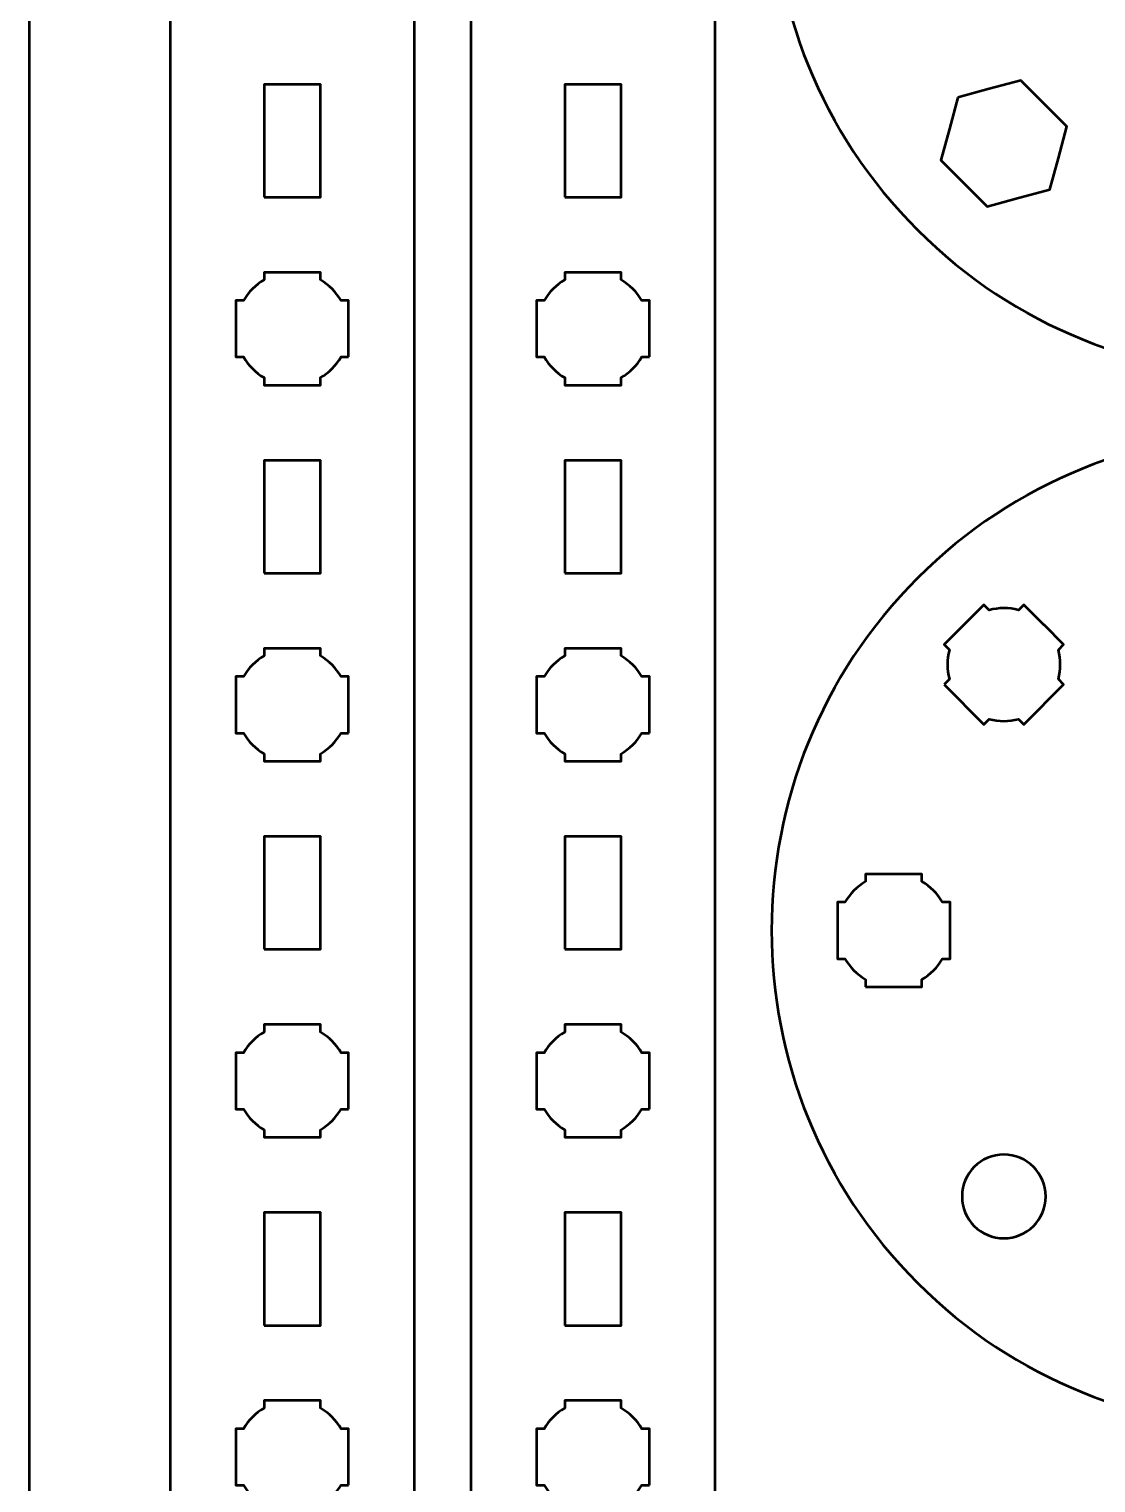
# Model space of a CAD drawing. Header units: centimetres. Extents: x -21 to 0, y -29.7 to 0.
# Drawn here: x -21 to -15.32, y -17.39 to -9.66 of the extents above; entities that cross this region are included whole.
import ezdxf

# ---------------------------------------------------------------- set-up
doc = ezdxf.new("R2010")
doc.units = ezdxf.units.CM
doc.header["$MEASUREMENT"] = 0
doc.layers.add('Layer 1', color=7, linetype='Continuous')

msp = doc.modelspace()

# ---------------------------------------------------------------- linework, layer by layer
at = {"layer": 'Layer 1', "color": 1, "lineweight": 53}
msp.add_open_spline([(-21.00003, -29.19995), (-21.00003, -29.19995), (-21.00003, -2.29992), (-21.00003, -2.29992), (-21.00003, -2.29992), (-21.00003, -2.21709), (-20.93286, -2.14992), (-20.85003, -2.14992), (-20.85003, -2.14992), (-20.7672, -2.14992), (-20.70003, -2.08275), (-20.70003, -1.99992), (-20.70003, -1.99992), (-20.70003, -1.91709), (-20.7672, -1.84992), (-20.85003, -1.84992), (-20.85003, -1.84992), (-20.93286, -1.84992), (-21.00003, -1.78275), (-21.00003, -1.69992), (-21.00003, -1.69992), (-21.00003, -1.61709), (-20.93286, -1.54992), (-20.85003, -1.54992), (-20.85003, -1.54992), (-20.7672, -1.54992), (-20.70003, -1.48275), (-20.70003, -1.39992), (-20.70003, -1.39992), (-20.70003, -1.31709), (-20.7672, -1.24992), (-20.85003, -1.24992), (-20.85003, -1.24992), (-20.93286, -1.24992), (-21.00003, -1.18275), (-21.00003, -1.09992), (-21.00003, -1.09992), (-21.00003, -1.09992), (-21.00003, -0.49992), (-21.00003, -0.49992), (-21.00003, -0.49992), (-21.00003, -0.22295), (-20.77694, 0.00004), (-20.49994, 0.00004), (-20.49994, 0.00004), (-20.49994, 0.00004), (-0.50008, 0.00004), (-0.50008, 0.00004), (-0.50008, 0.00004), (-0.22294, 0.00004), (0.00002, -0.22295), (0.00002, -0.49992), (0.00002, -0.49992), (0.00002, -0.49992), (0.00002, -29.19995), (0.00002, -29.19995), (0.00002, -29.19995), (0.00002, -29.47695), (-0.22294, -29.70004), (-0.50008, -29.70004), (-0.50008, -29.70004), (-0.50008, -29.70004), (-20.49994, -29.70004), (-20.49994, -29.70004), (-20.49994, -29.70004), (-20.77694, -29.70004), (-21.00003, -29.47695), (-21.00003, -29.19995)], degree=3, knots=[0, 0, 0, 0, 0.0588235, 0.0588235, 0.0588235, 0.0588235, 0.1176471, 0.1176471, 0.1176471, 0.1176471, 0.1764706, 0.1764706, 0.1764706, 0.1764706, 0.2352941, 0.2352941, 0.2352941, 0.2352941, 0.2941176, 0.2941176, 0.2941176, 0.2941176, 0.3529412, 0.3529412, 0.3529412, 0.3529412, 0.4117647, 0.4117647, 0.4117647, 0.4117647, 0.4705882, 0.4705882, 0.4705882, 0.4705882, 0.5294118, 0.5294118, 0.5294118, 0.5294118, 0.5882353, 0.5882353, 0.5882353, 0.5882353, 0.6470588, 0.6470588, 0.6470588, 0.6470588, 0.7058824, 0.7058824, 0.7058824, 0.7058824, 0.7647059, 0.7647059, 0.7647059, 0.7647059, 0.8235294, 0.8235294, 0.8235294, 0.8235294, 0.8823529, 0.8823529, 0.8823529, 0.8823529, 0.9411765, 0.9411765, 0.9411765, 0.9411765, 1, 1, 1, 1], dxfattribs=at)
at = {"layer": 'Layer 1', "color": 3, "lineweight": 53}
for points, knots in [([(-20.25007, -19.39972), (-20.25007, -19.39972), (-20.25007, -1.09979), (-20.25007, -1.09979), (-20.25007, -1.09979), (-20.25007, -0.82279), (-20.02698, -0.59969), (-19.74998, -0.59969), (-19.74998, -0.59969), (-19.74998, -0.59969), (-19.44997, -0.59969), (-19.44997, -0.59969), (-19.44997, -0.59969), (-19.17301, -0.59969), (-18.95005, -0.82279), (-18.95005, -1.09979), (-18.95005, -1.09979), (-18.95005, -1.09979), (-18.95005, -19.39972), (-18.95005, -19.39972), (-18.95005, -19.39972), (-18.95005, -19.67672), (-19.17301, -19.89981), (-19.44997, -19.89981), (-19.44997, -19.89981), (-19.44997, -19.89981), (-19.74998, -19.89981), (-19.74998, -19.89981), (-19.74998, -19.89981), (-20.02698, -19.89981), (-20.25007, -19.67672), (-20.25007, -19.39972)], [0, 0, 0, 0, 0.125, 0.125, 0.125, 0.125, 0.25, 0.25, 0.25, 0.25, 0.375, 0.375, 0.375, 0.375, 0.5, 0.5, 0.5, 0.5, 0.625, 0.625, 0.625, 0.625, 0.75, 0.75, 0.75, 0.75, 0.875, 0.875, 0.875, 0.875, 1, 1, 1, 1]), ([(-18.65007, -19.39972), (-18.65007, -19.39972), (-18.65007, -1.09979), (-18.65007, -1.09979), (-18.65007, -1.09979), (-18.65007, -0.82279), (-18.42698, -0.59969), (-18.14998, -0.59969), (-18.14998, -0.59969), (-18.14998, -0.59969), (-17.84997, -0.59969), (-17.84997, -0.59969), (-17.84997, -0.59969), (-17.57301, -0.59969), (-17.35005, -0.82279), (-17.35005, -1.09979), (-17.35005, -1.09979), (-17.35005, -1.09979), (-17.35005, -19.39972), (-17.35005, -19.39972), (-17.35005, -19.39972), (-17.35005, -19.67672), (-17.57301, -19.89981), (-17.84997, -19.89981), (-17.84997, -19.89981), (-17.84997, -19.89981), (-18.14998, -19.89981), (-18.14998, -19.89981), (-18.14998, -19.89981), (-18.42698, -19.89981), (-18.65007, -19.67672), (-18.65007, -19.39972)], [0, 0, 0, 0, 0.125, 0.125, 0.125, 0.125, 0.25, 0.25, 0.25, 0.25, 0.375, 0.375, 0.375, 0.375, 0.5, 0.5, 0.5, 0.5, 0.625, 0.625, 0.625, 0.625, 0.75, 0.75, 0.75, 0.75, 0.875, 0.875, 0.875, 0.875, 1, 1, 1, 1]), ([(-16.27379, -6.97608), (-15.83286, -6.53515), (-15.27506, -6.28229), (-14.69999, -6.21718), (-14.69999, -6.21718), (-14.69999, -6.21718), (-14.69999, -7.39992), (-14.69999, -7.39992), (-14.69999, -7.39992), (-14.69999, -7.39992), (-14.54998, -7.39992), (-14.54998, -7.39992), (-14.54998, -7.39992), (-14.54998, -7.39992), (-14.54998, -7.99986), (-14.54998, -7.99986), (-14.54998, -7.99986), (-14.54998, -7.99986), (-14.66999, -7.99986), (-14.66999, -7.99986), (-14.66999, -7.99986), (-14.66999, -7.99986), (-14.66999, -8.29986), (-14.66999, -8.29986), (-14.66999, -8.29986), (-14.66999, -8.29986), (-14.54998, -8.29986), (-14.54998, -8.29986), (-14.54998, -8.29986), (-14.54998, -8.29986), (-14.54998, -8.66485), (-14.54998, -8.66485), (-14.54998, -8.66485), (-14.54998, -8.66485), (-14.59658, -8.66485), (-14.59658, -8.66485), (-14.59658, -8.66485), (-14.64208, -8.71318), (-14.66998, -8.77826), (-14.66998, -8.84986), (-14.66998, -8.84986), (-14.66998, -8.92145), (-14.64208, -8.98653), (-14.5966, -9.03485), (-14.5966, -9.03485), (-14.5966, -9.03485), (-14.20336, -9.03485), (-14.20336, -9.03485), (-14.20336, -9.03485), (-14.15788, -8.98653), (-14.12998, -8.92145), (-14.12998, -8.84986), (-14.12998, -8.84986), (-14.12998, -8.77826), (-14.15788, -8.71318), (-14.20338, -8.66485), (-14.20338, -8.66485), (-14.20338, -8.66485), (-14.24998, -8.66485), (-14.24998, -8.66485), (-14.24998, -8.66485), (-14.24998, -8.66485), (-14.24998, -8.29986), (-14.24998, -8.29986), (-14.24998, -8.29986), (-14.24998, -8.29986), (-14.12999, -8.29986), (-14.12999, -8.29986), (-14.12999, -8.29986), (-14.12999, -8.29986), (-14.12999, -7.99986), (-14.12999, -7.99986), (-14.12999, -7.99986), (-14.12999, -7.99986), (-14.24998, -7.99986), (-14.24998, -7.99986), (-14.24998, -7.99986), (-14.24998, -7.99986), (-14.24998, -7.39992), (-14.24998, -7.39992), (-14.24998, -7.39992), (-14.24998, -7.39992), (-14.09999, -7.39992), (-14.09999, -7.39992), (-14.09999, -7.39992), (-14.09999, -7.39992), (-14.09999, -6.21716), (-14.09999, -6.21716), (-14.09999, -6.21716), (-13.52491, -6.28224), (-12.96709, -6.53515), (-12.52613, -6.97611), (-12.52613, -6.97611), (-11.49143, -8.01081), (-11.49143, -9.68905), (-12.52613, -10.72375), (-12.52613, -10.72375), (-13.56086, -11.75848), (-15.23909, -11.75848), (-16.27379, -10.72378), (-16.27379, -10.72378), (-17.30852, -9.68905), (-17.30852, -8.01081), (-16.27379, -6.97608)], [0, 0, 0, 0, 0.0384615, 0.0384615, 0.0384615, 0.0384615, 0.0769231, 0.0769231, 0.0769231, 0.0769231, 0.1153846, 0.1153846, 0.1153846, 0.1153846, 0.1538462, 0.1538462, 0.1538462, 0.1538462, 0.1923077, 0.1923077, 0.1923077, 0.1923077, 0.2307692, 0.2307692, 0.2307692, 0.2307692, 0.2692308, 0.2692308, 0.2692308, 0.2692308, 0.3076923, 0.3076923, 0.3076923, 0.3076923, 0.3461538, 0.3461538, 0.3461538, 0.3461538, 0.3846154, 0.3846154, 0.3846154, 0.3846154, 0.4230769, 0.4230769, 0.4230769, 0.4230769, 0.4615385, 0.4615385, 0.4615385, 0.4615385, 0.5, 0.5, 0.5, 0.5, 0.5384615, 0.5384615, 0.5384615, 0.5384615, 0.5769231, 0.5769231, 0.5769231, 0.5769231, 0.6153846, 0.6153846, 0.6153846, 0.6153846, 0.6538462, 0.6538462, 0.6538462, 0.6538462, 0.6923077, 0.6923077, 0.6923077, 0.6923077, 0.7307692, 0.7307692, 0.7307692, 0.7307692, 0.7692308, 0.7692308, 0.7692308, 0.7692308, 0.8076923, 0.8076923, 0.8076923, 0.8076923, 0.8461538, 0.8461538, 0.8461538, 0.8461538, 0.8846154, 0.8846154, 0.8846154, 0.8846154, 0.9230769, 0.9230769, 0.9230769, 0.9230769, 0.9615385, 0.9615385, 0.9615385, 0.9615385, 1, 1, 1, 1]), ([(-16.27383, -12.57613), (-15.23913, -11.54143), (-13.5609, -11.54143), (-12.52617, -12.57616), (-12.52617, -12.57616), (-11.49147, -13.61086), (-11.49147, -15.2891), (-12.52617, -16.3238), (-12.52617, -16.3238), (-13.5609, -17.35853), (-15.23913, -17.35853), (-16.27383, -16.32383), (-16.27383, -16.32383), (-17.30856, -15.2891), (-17.30856, -13.61086), (-16.27383, -12.57613)], [0, 0, 0, 0, 0.25, 0.25, 0.25, 0.25, 0.5, 0.5, 0.5, 0.5, 0.75, 0.75, 0.75, 0.75, 1, 1, 1, 1])]:
    msp.add_open_spline(points, degree=3, knots=knots, dxfattribs=at)
at = {"layer": 'Layer 1', "lineweight": 53}
for points, knots in [([(-19.74998, -10.54983), (-19.74998, -10.54983), (-19.74998, -9.94982), (-19.74998, -9.94982), (-19.74998, -9.94982), (-19.74998, -9.94982), (-19.44997, -9.94982), (-19.44997, -9.94982), (-19.44997, -9.94982), (-19.44997, -9.94982), (-19.44997, -10.54983), (-19.44997, -10.54983), (-19.44997, -10.54983), (-19.44997, -10.54983), (-19.74998, -10.54983), (-19.74998, -10.54983)], [0, 0, 0, 0, 0.25, 0.25, 0.25, 0.25, 0.5, 0.5, 0.5, 0.5, 0.75, 0.75, 0.75, 0.75, 1, 1, 1, 1]), ([(-18.14998, -10.54983), (-18.14998, -10.54983), (-18.14998, -9.94982), (-18.14998, -9.94982), (-18.14998, -9.94982), (-18.14998, -9.94982), (-17.84997, -9.94982), (-17.84997, -9.94982), (-17.84997, -9.94982), (-17.84997, -9.94982), (-17.84997, -10.54983), (-17.84997, -10.54983), (-17.84997, -10.54983), (-17.84997, -10.54983), (-18.14998, -10.54983), (-18.14998, -10.54983)], [0, 0, 0, 0, 0.25, 0.25, 0.25, 0.25, 0.5, 0.5, 0.5, 0.5, 0.75, 0.75, 0.75, 0.75, 1, 1, 1, 1]), ([(-16.05914, -10.01918), (-16.05914, -10.01918), (-15.89184, -9.97435), (-15.89184, -9.97435), (-15.89184, -9.97435), (-15.89184, -9.97435), (-15.72454, -9.92952), (-15.72454, -9.92952), (-15.72454, -9.92952), (-15.72454, -9.92952), (-15.60206, -10.05199), (-15.60206, -10.05199), (-15.60206, -10.05199), (-15.60206, -10.05199), (-15.47959, -10.17447), (-15.47959, -10.17447), (-15.47959, -10.17447), (-15.47959, -10.17447), (-15.52442, -10.34177), (-15.52442, -10.34177), (-15.52442, -10.34177), (-15.52442, -10.34177), (-15.56925, -10.50907), (-15.56925, -10.50907), (-15.56925, -10.50907), (-15.56925, -10.50907), (-15.73655, -10.5539), (-15.73655, -10.5539), (-15.73655, -10.5539), (-15.73655, -10.5539), (-15.90385, -10.59873), (-15.90385, -10.59873), (-15.90385, -10.59873), (-15.90385, -10.59873), (-16.02633, -10.47626), (-16.02633, -10.47626), (-16.02633, -10.47626), (-16.02633, -10.47626), (-16.1488, -10.35378), (-16.1488, -10.35378), (-16.1488, -10.35378), (-16.1488, -10.35378), (-16.10397, -10.18648), (-16.10397, -10.18648), (-16.10397, -10.18648), (-16.10397, -10.18648), (-16.05914, -10.01918), (-16.05914, -10.01918)], [0, 0, 0, 0, 0.0833333, 0.0833333, 0.0833333, 0.0833333, 0.1666667, 0.1666667, 0.1666667, 0.1666667, 0.25, 0.25, 0.25, 0.25, 0.3333333, 0.3333333, 0.3333333, 0.3333333, 0.4166667, 0.4166667, 0.4166667, 0.4166667, 0.5, 0.5, 0.5, 0.5, 0.5833333, 0.5833333, 0.5833333, 0.5833333, 0.6666667, 0.6666667, 0.6666667, 0.6666667, 0.75, 0.75, 0.75, 0.75, 0.8333333, 0.8333333, 0.8333333, 0.8333333, 0.9166667, 0.9166667, 0.9166667, 0.9166667, 1, 1, 1, 1]), ([(-19.30004, -11.39981), (-19.30004, -11.39981), (-19.34015, -11.39981), (-19.34015, -11.39981), (-19.34015, -11.39981), (-19.36647, -11.44528), (-19.4045, -11.48331), (-19.44997, -11.50963), (-19.44997, -11.50963), (-19.44997, -11.50963), (-19.44997, -11.54974), (-19.44997, -11.54974), (-19.44997, -11.54974), (-19.44997, -11.54974), (-19.60005, -11.54974), (-19.60005, -11.54974), (-19.60005, -11.54974), (-19.60005, -11.54974), (-19.74998, -11.54974), (-19.74998, -11.54974), (-19.74998, -11.54974), (-19.74998, -11.54974), (-19.74998, -11.50963), (-19.74998, -11.50963), (-19.74998, -11.50963), (-19.79559, -11.48331), (-19.83351, -11.44528), (-19.85983, -11.39981), (-19.85983, -11.39981), (-19.85983, -11.39981), (-19.90005, -11.39981), (-19.90005, -11.39981), (-19.90005, -11.39981), (-19.90005, -11.39981), (-19.90005, -11.24974), (-19.90005, -11.24974), (-19.90005, -11.24974), (-19.90005, -11.24974), (-19.90005, -11.09981), (-19.90005, -11.09981), (-19.90005, -11.09981), (-19.90005, -11.09981), (-19.85983, -11.09981), (-19.85983, -11.09981), (-19.85983, -11.09981), (-19.83351, -11.05419), (-19.79559, -11.0163), (-19.74998, -10.98999), (-19.74998, -10.98999), (-19.74998, -10.98999), (-19.74998, -10.94974), (-19.74998, -10.94974), (-19.74998, -10.94974), (-19.74998, -10.94974), (-19.60005, -10.94974), (-19.60005, -10.94974), (-19.60005, -10.94974), (-19.60005, -10.94974), (-19.44997, -10.94974), (-19.44997, -10.94974), (-19.44997, -10.94974), (-19.44997, -10.94974), (-19.44997, -10.98999), (-19.44997, -10.98999), (-19.44997, -10.98999), (-19.4045, -11.0163), (-19.36647, -11.05419), (-19.34015, -11.09981), (-19.34015, -11.09981), (-19.34015, -11.09981), (-19.30004, -11.09981), (-19.30004, -11.09981), (-19.30004, -11.09981), (-19.30004, -11.09981), (-19.30004, -11.24974), (-19.30004, -11.24974), (-19.30004, -11.24974), (-19.30004, -11.24974), (-19.30004, -11.39981), (-19.30004, -11.39981)], [0, 0, 0, 0, 0.05, 0.05, 0.05, 0.05, 0.1, 0.1, 0.1, 0.1, 0.15, 0.15, 0.15, 0.15, 0.2, 0.2, 0.2, 0.2, 0.25, 0.25, 0.25, 0.25, 0.3, 0.3, 0.3, 0.3, 0.35, 0.35, 0.35, 0.35, 0.4, 0.4, 0.4, 0.4, 0.45, 0.45, 0.45, 0.45, 0.5, 0.5, 0.5, 0.5, 0.55, 0.55, 0.55, 0.55, 0.6, 0.6, 0.6, 0.6, 0.65, 0.65, 0.65, 0.65, 0.7, 0.7, 0.7, 0.7, 0.75, 0.75, 0.75, 0.75, 0.8, 0.8, 0.8, 0.8, 0.85, 0.85, 0.85, 0.85, 0.9, 0.9, 0.9, 0.9, 0.95, 0.95, 0.95, 0.95, 1, 1, 1, 1]), ([(-17.70004, -11.39981), (-17.70004, -11.39981), (-17.74015, -11.39981), (-17.74015, -11.39981), (-17.74015, -11.39981), (-17.76647, -11.44528), (-17.8045, -11.48331), (-17.84997, -11.50963), (-17.84997, -11.50963), (-17.84997, -11.50963), (-17.84997, -11.54974), (-17.84997, -11.54974), (-17.84997, -11.54974), (-17.84997, -11.54974), (-18.00005, -11.54974), (-18.00005, -11.54974), (-18.00005, -11.54974), (-18.00005, -11.54974), (-18.14998, -11.54974), (-18.14998, -11.54974), (-18.14998, -11.54974), (-18.14998, -11.54974), (-18.14998, -11.50963), (-18.14998, -11.50963), (-18.14998, -11.50963), (-18.19559, -11.48331), (-18.23351, -11.44528), (-18.25983, -11.39981), (-18.25983, -11.39981), (-18.25983, -11.39981), (-18.30005, -11.39981), (-18.30005, -11.39981), (-18.30005, -11.39981), (-18.30005, -11.39981), (-18.30005, -11.24974), (-18.30005, -11.24974), (-18.30005, -11.24974), (-18.30005, -11.24974), (-18.30005, -11.09981), (-18.30005, -11.09981), (-18.30005, -11.09981), (-18.30005, -11.09981), (-18.25983, -11.09981), (-18.25983, -11.09981), (-18.25983, -11.09981), (-18.23351, -11.05419), (-18.19559, -11.0163), (-18.14998, -10.98999), (-18.14998, -10.98999), (-18.14998, -10.98999), (-18.14998, -10.94974), (-18.14998, -10.94974), (-18.14998, -10.94974), (-18.14998, -10.94974), (-18.00005, -10.94974), (-18.00005, -10.94974), (-18.00005, -10.94974), (-18.00005, -10.94974), (-17.84997, -10.94974), (-17.84997, -10.94974), (-17.84997, -10.94974), (-17.84997, -10.94974), (-17.84997, -10.98999), (-17.84997, -10.98999), (-17.84997, -10.98999), (-17.8045, -11.0163), (-17.76647, -11.05419), (-17.74015, -11.09981), (-17.74015, -11.09981), (-17.74015, -11.09981), (-17.70004, -11.09981), (-17.70004, -11.09981), (-17.70004, -11.09981), (-17.70004, -11.09981), (-17.70004, -11.24974), (-17.70004, -11.24974), (-17.70004, -11.24974), (-17.70004, -11.24974), (-17.70004, -11.39981), (-17.70004, -11.39981)], [0, 0, 0, 0, 0.05, 0.05, 0.05, 0.05, 0.1, 0.1, 0.1, 0.1, 0.15, 0.15, 0.15, 0.15, 0.2, 0.2, 0.2, 0.2, 0.25, 0.25, 0.25, 0.25, 0.3, 0.3, 0.3, 0.3, 0.35, 0.35, 0.35, 0.35, 0.4, 0.4, 0.4, 0.4, 0.45, 0.45, 0.45, 0.45, 0.5, 0.5, 0.5, 0.5, 0.55, 0.55, 0.55, 0.55, 0.6, 0.6, 0.6, 0.6, 0.65, 0.65, 0.65, 0.65, 0.7, 0.7, 0.7, 0.7, 0.75, 0.75, 0.75, 0.75, 0.8, 0.8, 0.8, 0.8, 0.85, 0.85, 0.85, 0.85, 0.9, 0.9, 0.9, 0.9, 0.95, 0.95, 0.95, 0.95, 1, 1, 1, 1]), ([(-19.74998, -12.54976), (-19.74998, -12.54976), (-19.74998, -11.94975), (-19.74998, -11.94975), (-19.74998, -11.94975), (-19.74998, -11.94975), (-19.44997, -11.94975), (-19.44997, -11.94975), (-19.44997, -11.94975), (-19.44997, -11.94975), (-19.44997, -12.54976), (-19.44997, -12.54976), (-19.44997, -12.54976), (-19.44997, -12.54976), (-19.74998, -12.54976), (-19.74998, -12.54976)], [0, 0, 0, 0, 0.25, 0.25, 0.25, 0.25, 0.5, 0.5, 0.5, 0.5, 0.75, 0.75, 0.75, 0.75, 1, 1, 1, 1]), ([(-18.14998, -12.54976), (-18.14998, -12.54976), (-18.14998, -11.94975), (-18.14998, -11.94975), (-18.14998, -11.94975), (-18.14998, -11.94975), (-17.84997, -11.94975), (-17.84997, -11.94975), (-17.84997, -11.94975), (-17.84997, -11.94975), (-17.84997, -12.54976), (-17.84997, -12.54976), (-17.84997, -12.54976), (-17.84997, -12.54976), (-18.14998, -12.54976), (-18.14998, -12.54976)], [0, 0, 0, 0, 0.25, 0.25, 0.25, 0.25, 0.5, 0.5, 0.5, 0.5, 0.75, 0.75, 0.75, 0.75, 1, 1, 1, 1]), ([(-16.13247, -13.14179), (-16.13247, -13.14179), (-16.10404, -13.11337), (-16.10404, -13.11337), (-16.10404, -13.11337), (-16.11761, -13.06256), (-16.11759, -13.0089), (-16.10403, -12.9581), (-16.10403, -12.9581), (-16.10403, -12.9581), (-16.13247, -12.92966), (-16.13247, -12.92966), (-16.13247, -12.92966), (-16.13247, -12.92966), (-15.92034, -12.71753), (-15.92034, -12.71753), (-15.92034, -12.71753), (-15.92034, -12.71753), (-15.89192, -12.74595), (-15.89192, -12.74595), (-15.89192, -12.74595), (-15.84111, -12.73237), (-15.78741, -12.73234), (-15.73657, -12.7459), (-15.73657, -12.7459), (-15.73657, -12.7459), (-15.70821, -12.71753), (-15.70821, -12.71753), (-15.70821, -12.71753), (-15.70821, -12.71753), (-15.60538, -12.82036), (-15.60538, -12.82036), (-15.60538, -12.82036), (-15.60538, -12.82036), (-15.60205, -12.8236), (-15.60205, -12.8236), (-15.60205, -12.8236), (-15.60205, -12.8236), (-15.59881, -12.82693), (-15.59881, -12.82693), (-15.59881, -12.82693), (-15.59881, -12.82693), (-15.49607, -12.92966), (-15.49607, -12.92966), (-15.49607, -12.92966), (-15.49607, -12.92966), (-15.52441, -12.958), (-15.52441, -12.958), (-15.52441, -12.958), (-15.51082, -13.00885), (-15.51081, -13.0626), (-15.5244, -13.11347), (-15.5244, -13.11347), (-15.5244, -13.11347), (-15.49607, -13.14179), (-15.49607, -13.14179), (-15.49607, -13.14179), (-15.49607, -13.14179), (-15.59739, -13.24311), (-15.59739, -13.24311), (-15.59739, -13.24311), (-15.59739, -13.24311), (-15.60205, -13.24788), (-15.60205, -13.24788), (-15.60205, -13.24788), (-15.60205, -13.24788), (-15.60683, -13.25255), (-15.60683, -13.25255), (-15.60683, -13.25255), (-15.60683, -13.25255), (-15.70821, -13.35393), (-15.70821, -13.35393), (-15.70821, -13.35393), (-15.70821, -13.35393), (-15.73656, -13.32557), (-15.73656, -13.32557), (-15.73656, -13.32557), (-15.7874, -13.33913), (-15.84112, -13.33913), (-15.89195, -13.32554), (-15.89195, -13.32554), (-15.89195, -13.32554), (-15.92034, -13.35393), (-15.92034, -13.35393), (-15.92034, -13.35393), (-15.92034, -13.35393), (-16.13247, -13.14179), (-16.13247, -13.14179)], [0, 0, 0, 0, 0.0454545, 0.0454545, 0.0454545, 0.0454545, 0.0909091, 0.0909091, 0.0909091, 0.0909091, 0.1363636, 0.1363636, 0.1363636, 0.1363636, 0.1818182, 0.1818182, 0.1818182, 0.1818182, 0.2272727, 0.2272727, 0.2272727, 0.2272727, 0.2727273, 0.2727273, 0.2727273, 0.2727273, 0.3181818, 0.3181818, 0.3181818, 0.3181818, 0.3636364, 0.3636364, 0.3636364, 0.3636364, 0.4090909, 0.4090909, 0.4090909, 0.4090909, 0.4545455, 0.4545455, 0.4545455, 0.4545455, 0.5, 0.5, 0.5, 0.5, 0.5454545, 0.5454545, 0.5454545, 0.5454545, 0.5909091, 0.5909091, 0.5909091, 0.5909091, 0.6363636, 0.6363636, 0.6363636, 0.6363636, 0.6818182, 0.6818182, 0.6818182, 0.6818182, 0.7272727, 0.7272727, 0.7272727, 0.7272727, 0.7727273, 0.7727273, 0.7727273, 0.7727273, 0.8181818, 0.8181818, 0.8181818, 0.8181818, 0.8636364, 0.8636364, 0.8636364, 0.8636364, 0.9090909, 0.9090909, 0.9090909, 0.9090909, 0.9545455, 0.9545455, 0.9545455, 0.9545455, 1, 1, 1, 1]), ([(-19.30004, -13.39974), (-19.30004, -13.39974), (-19.34015, -13.39974), (-19.34015, -13.39974), (-19.34015, -13.39974), (-19.36647, -13.44536), (-19.4045, -13.48324), (-19.44997, -13.50956), (-19.44997, -13.50956), (-19.44997, -13.50956), (-19.44997, -13.54981), (-19.44997, -13.54981), (-19.44997, -13.54981), (-19.44997, -13.54981), (-19.60005, -13.54981), (-19.60005, -13.54981), (-19.60005, -13.54981), (-19.60005, -13.54981), (-19.74998, -13.54981), (-19.74998, -13.54981), (-19.74998, -13.54981), (-19.74998, -13.54981), (-19.74998, -13.50956), (-19.74998, -13.50956), (-19.74998, -13.50956), (-19.79559, -13.48324), (-19.83351, -13.44536), (-19.85983, -13.39974), (-19.85983, -13.39974), (-19.85983, -13.39974), (-19.90005, -13.39974), (-19.90005, -13.39974), (-19.90005, -13.39974), (-19.90005, -13.39974), (-19.90005, -13.24981), (-19.90005, -13.24981), (-19.90005, -13.24981), (-19.90005, -13.24981), (-19.90005, -13.09974), (-19.90005, -13.09974), (-19.90005, -13.09974), (-19.90005, -13.09974), (-19.85983, -13.09974), (-19.85983, -13.09974), (-19.85983, -13.09974), (-19.83351, -13.05427), (-19.79559, -13.01624), (-19.74998, -12.98992), (-19.74998, -12.98992), (-19.74998, -12.98992), (-19.74998, -12.94981), (-19.74998, -12.94981), (-19.74998, -12.94981), (-19.74998, -12.94981), (-19.60005, -12.94981), (-19.60005, -12.94981), (-19.60005, -12.94981), (-19.60005, -12.94981), (-19.44997, -12.94981), (-19.44997, -12.94981), (-19.44997, -12.94981), (-19.44997, -12.94981), (-19.44997, -12.98992), (-19.44997, -12.98992), (-19.44997, -12.98992), (-19.4045, -13.01624), (-19.36647, -13.05427), (-19.34015, -13.09974), (-19.34015, -13.09974), (-19.34015, -13.09974), (-19.30004, -13.09974), (-19.30004, -13.09974), (-19.30004, -13.09974), (-19.30004, -13.09974), (-19.30004, -13.24981), (-19.30004, -13.24981), (-19.30004, -13.24981), (-19.30004, -13.24981), (-19.30004, -13.39974), (-19.30004, -13.39974)], [0, 0, 0, 0, 0.05, 0.05, 0.05, 0.05, 0.1, 0.1, 0.1, 0.1, 0.15, 0.15, 0.15, 0.15, 0.2, 0.2, 0.2, 0.2, 0.25, 0.25, 0.25, 0.25, 0.3, 0.3, 0.3, 0.3, 0.35, 0.35, 0.35, 0.35, 0.4, 0.4, 0.4, 0.4, 0.45, 0.45, 0.45, 0.45, 0.5, 0.5, 0.5, 0.5, 0.55, 0.55, 0.55, 0.55, 0.6, 0.6, 0.6, 0.6, 0.65, 0.65, 0.65, 0.65, 0.7, 0.7, 0.7, 0.7, 0.75, 0.75, 0.75, 0.75, 0.8, 0.8, 0.8, 0.8, 0.85, 0.85, 0.85, 0.85, 0.9, 0.9, 0.9, 0.9, 0.95, 0.95, 0.95, 0.95, 1, 1, 1, 1]), ([(-17.70004, -13.39974), (-17.70004, -13.39974), (-17.74015, -13.39974), (-17.74015, -13.39974), (-17.74015, -13.39974), (-17.76647, -13.44536), (-17.8045, -13.48324), (-17.84997, -13.50956), (-17.84997, -13.50956), (-17.84997, -13.50956), (-17.84997, -13.54981), (-17.84997, -13.54981), (-17.84997, -13.54981), (-17.84997, -13.54981), (-18.00005, -13.54981), (-18.00005, -13.54981), (-18.00005, -13.54981), (-18.00005, -13.54981), (-18.14998, -13.54981), (-18.14998, -13.54981), (-18.14998, -13.54981), (-18.14998, -13.54981), (-18.14998, -13.50956), (-18.14998, -13.50956), (-18.14998, -13.50956), (-18.19559, -13.48324), (-18.23351, -13.44536), (-18.25983, -13.39974), (-18.25983, -13.39974), (-18.25983, -13.39974), (-18.30005, -13.39974), (-18.30005, -13.39974), (-18.30005, -13.39974), (-18.30005, -13.39974), (-18.30005, -13.24981), (-18.30005, -13.24981), (-18.30005, -13.24981), (-18.30005, -13.24981), (-18.30005, -13.09974), (-18.30005, -13.09974), (-18.30005, -13.09974), (-18.30005, -13.09974), (-18.25983, -13.09974), (-18.25983, -13.09974), (-18.25983, -13.09974), (-18.23351, -13.05427), (-18.19559, -13.01624), (-18.14998, -12.98992), (-18.14998, -12.98992), (-18.14998, -12.98992), (-18.14998, -12.94981), (-18.14998, -12.94981), (-18.14998, -12.94981), (-18.14998, -12.94981), (-18.00005, -12.94981), (-18.00005, -12.94981), (-18.00005, -12.94981), (-18.00005, -12.94981), (-17.84997, -12.94981), (-17.84997, -12.94981), (-17.84997, -12.94981), (-17.84997, -12.94981), (-17.84997, -12.98992), (-17.84997, -12.98992), (-17.84997, -12.98992), (-17.8045, -13.01624), (-17.76647, -13.05427), (-17.74015, -13.09974), (-17.74015, -13.09974), (-17.74015, -13.09974), (-17.70004, -13.09974), (-17.70004, -13.09974), (-17.70004, -13.09974), (-17.70004, -13.09974), (-17.70004, -13.24981), (-17.70004, -13.24981), (-17.70004, -13.24981), (-17.70004, -13.24981), (-17.70004, -13.39974), (-17.70004, -13.39974)], [0, 0, 0, 0, 0.05, 0.05, 0.05, 0.05, 0.1, 0.1, 0.1, 0.1, 0.15, 0.15, 0.15, 0.15, 0.2, 0.2, 0.2, 0.2, 0.25, 0.25, 0.25, 0.25, 0.3, 0.3, 0.3, 0.3, 0.35, 0.35, 0.35, 0.35, 0.4, 0.4, 0.4, 0.4, 0.45, 0.45, 0.45, 0.45, 0.5, 0.5, 0.5, 0.5, 0.55, 0.55, 0.55, 0.55, 0.6, 0.6, 0.6, 0.6, 0.65, 0.65, 0.65, 0.65, 0.7, 0.7, 0.7, 0.7, 0.75, 0.75, 0.75, 0.75, 0.8, 0.8, 0.8, 0.8, 0.85, 0.85, 0.85, 0.85, 0.9, 0.9, 0.9, 0.9, 0.95, 0.95, 0.95, 0.95, 1, 1, 1, 1]), ([(-19.74998, -14.54973), (-19.74998, -14.54973), (-19.74998, -13.94972), (-19.74998, -13.94972), (-19.74998, -13.94972), (-19.74998, -13.94972), (-19.44997, -13.94972), (-19.44997, -13.94972), (-19.44997, -13.94972), (-19.44997, -13.94972), (-19.44997, -14.54973), (-19.44997, -14.54973), (-19.44997, -14.54973), (-19.44997, -14.54973), (-19.74998, -14.54973), (-19.74998, -14.54973)], [0, 0, 0, 0, 0.25, 0.25, 0.25, 0.25, 0.5, 0.5, 0.5, 0.5, 0.75, 0.75, 0.75, 0.75, 1, 1, 1, 1]), ([(-18.14998, -14.54973), (-18.14998, -14.54973), (-18.14998, -13.94972), (-18.14998, -13.94972), (-18.14998, -13.94972), (-18.14998, -13.94972), (-17.84997, -13.94972), (-17.84997, -13.94972), (-17.84997, -13.94972), (-17.84997, -13.94972), (-17.84997, -14.54973), (-17.84997, -14.54973), (-17.84997, -14.54973), (-17.84997, -14.54973), (-18.14998, -14.54973), (-18.14998, -14.54973)], [0, 0, 0, 0, 0.25, 0.25, 0.25, 0.25, 0.5, 0.5, 0.5, 0.5, 0.75, 0.75, 0.75, 0.75, 1, 1, 1, 1]), ([(-16.55006, -14.74994), (-16.55006, -14.74994), (-16.55006, -14.70974), (-16.55006, -14.70974), (-16.55006, -14.70974), (-16.59558, -14.68341), (-16.63351, -14.64545), (-16.65984, -14.59994), (-16.65984, -14.59994), (-16.65984, -14.59994), (-16.70006, -14.59994), (-16.70006, -14.59994), (-16.70006, -14.59994), (-16.70006, -14.59994), (-16.70006, -14.29994), (-16.70006, -14.29994), (-16.70006, -14.29994), (-16.70006, -14.29994), (-16.65987, -14.29994), (-16.65987, -14.29994), (-16.65987, -14.29994), (-16.63354, -14.25441), (-16.59559, -14.21642), (-16.55006, -14.19006), (-16.55006, -14.19006), (-16.55006, -14.19006), (-16.55006, -14.14994), (-16.55006, -14.14994), (-16.55006, -14.14994), (-16.55006, -14.14994), (-16.40464, -14.14994), (-16.40464, -14.14994), (-16.40464, -14.14994), (-16.40464, -14.14994), (-16.39999, -14.14988), (-16.39999, -14.14988), (-16.39999, -14.14988), (-16.39999, -14.14988), (-16.39535, -14.14994), (-16.39535, -14.14994), (-16.39535, -14.14994), (-16.39535, -14.14994), (-16.25006, -14.14994), (-16.25006, -14.14994), (-16.25006, -14.14994), (-16.25006, -14.14994), (-16.25006, -14.19001), (-16.25006, -14.19001), (-16.25006, -14.19001), (-16.20449, -14.21636), (-16.16648, -14.25436), (-16.14012, -14.29994), (-16.14012, -14.29994), (-16.14012, -14.29994), (-16.10006, -14.29994), (-16.10006, -14.29994), (-16.10006, -14.29994), (-16.10006, -14.29994), (-16.10006, -14.44322), (-16.10006, -14.44322), (-16.10006, -14.44322), (-16.10006, -14.44322), (-16.09998, -14.44989), (-16.09998, -14.44989), (-16.09998, -14.44989), (-16.09998, -14.44989), (-16.10006, -14.45657), (-16.10006, -14.45657), (-16.10006, -14.45657), (-16.10006, -14.45657), (-16.10006, -14.59994), (-16.10006, -14.59994), (-16.10006, -14.59994), (-16.10006, -14.59994), (-16.14016, -14.59994), (-16.14016, -14.59994), (-16.14016, -14.59994), (-16.16652, -14.64548), (-16.20451, -14.68346), (-16.25006, -14.70979), (-16.25006, -14.70979), (-16.25006, -14.70979), (-16.25006, -14.74994), (-16.25006, -14.74994), (-16.25006, -14.74994), (-16.25006, -14.74994), (-16.55006, -14.74994), (-16.55006, -14.74994)], [0, 0, 0, 0, 0.0454545, 0.0454545, 0.0454545, 0.0454545, 0.0909091, 0.0909091, 0.0909091, 0.0909091, 0.1363636, 0.1363636, 0.1363636, 0.1363636, 0.1818182, 0.1818182, 0.1818182, 0.1818182, 0.2272727, 0.2272727, 0.2272727, 0.2272727, 0.2727273, 0.2727273, 0.2727273, 0.2727273, 0.3181818, 0.3181818, 0.3181818, 0.3181818, 0.3636364, 0.3636364, 0.3636364, 0.3636364, 0.4090909, 0.4090909, 0.4090909, 0.4090909, 0.4545455, 0.4545455, 0.4545455, 0.4545455, 0.5, 0.5, 0.5, 0.5, 0.5454545, 0.5454545, 0.5454545, 0.5454545, 0.5909091, 0.5909091, 0.5909091, 0.5909091, 0.6363636, 0.6363636, 0.6363636, 0.6363636, 0.6818182, 0.6818182, 0.6818182, 0.6818182, 0.7272727, 0.7272727, 0.7272727, 0.7272727, 0.7727273, 0.7727273, 0.7727273, 0.7727273, 0.8181818, 0.8181818, 0.8181818, 0.8181818, 0.8636364, 0.8636364, 0.8636364, 0.8636364, 0.9090909, 0.9090909, 0.9090909, 0.9090909, 0.9545455, 0.9545455, 0.9545455, 0.9545455, 1, 1, 1, 1]), ([(-19.30004, -15.39985), (-19.30004, -15.39985), (-19.34015, -15.39985), (-19.34015, -15.39985), (-19.34015, -15.39985), (-19.36647, -15.44532), (-19.4045, -15.48321), (-19.44997, -15.50967), (-19.44997, -15.50967), (-19.44997, -15.50967), (-19.44997, -15.54978), (-19.44997, -15.54978), (-19.44997, -15.54978), (-19.44997, -15.54978), (-19.60005, -15.54978), (-19.60005, -15.54978), (-19.60005, -15.54978), (-19.60005, -15.54978), (-19.74998, -15.54978), (-19.74998, -15.54978), (-19.74998, -15.54978), (-19.74998, -15.54978), (-19.74998, -15.50967), (-19.74998, -15.50967), (-19.74998, -15.50967), (-19.79559, -15.48321), (-19.83351, -15.44532), (-19.85983, -15.39985), (-19.85983, -15.39985), (-19.85983, -15.39985), (-19.90005, -15.39985), (-19.90005, -15.39985), (-19.90005, -15.39985), (-19.90005, -15.39985), (-19.90005, -15.24978), (-19.90005, -15.24978), (-19.90005, -15.24978), (-19.90005, -15.24978), (-19.90005, -15.09985), (-19.90005, -15.09985), (-19.90005, -15.09985), (-19.90005, -15.09985), (-19.85983, -15.09985), (-19.85983, -15.09985), (-19.85983, -15.09985), (-19.83351, -15.05423), (-19.79559, -15.01631), (-19.74998, -14.98999), (-19.74998, -14.98999), (-19.74998, -14.98999), (-19.74998, -14.94978), (-19.74998, -14.94978), (-19.74998, -14.94978), (-19.74998, -14.94978), (-19.60005, -14.94978), (-19.60005, -14.94978), (-19.60005, -14.94978), (-19.60005, -14.94978), (-19.44997, -14.94978), (-19.44997, -14.94978), (-19.44997, -14.94978), (-19.44997, -14.94978), (-19.44997, -14.98999), (-19.44997, -14.98999), (-19.44997, -14.98999), (-19.4045, -15.01631), (-19.36647, -15.05423), (-19.34015, -15.09985), (-19.34015, -15.09985), (-19.34015, -15.09985), (-19.30004, -15.09985), (-19.30004, -15.09985), (-19.30004, -15.09985), (-19.30004, -15.09985), (-19.30004, -15.24978), (-19.30004, -15.24978), (-19.30004, -15.24978), (-19.30004, -15.24978), (-19.30004, -15.39985), (-19.30004, -15.39985)], [0, 0, 0, 0, 0.05, 0.05, 0.05, 0.05, 0.1, 0.1, 0.1, 0.1, 0.15, 0.15, 0.15, 0.15, 0.2, 0.2, 0.2, 0.2, 0.25, 0.25, 0.25, 0.25, 0.3, 0.3, 0.3, 0.3, 0.35, 0.35, 0.35, 0.35, 0.4, 0.4, 0.4, 0.4, 0.45, 0.45, 0.45, 0.45, 0.5, 0.5, 0.5, 0.5, 0.55, 0.55, 0.55, 0.55, 0.6, 0.6, 0.6, 0.6, 0.65, 0.65, 0.65, 0.65, 0.7, 0.7, 0.7, 0.7, 0.75, 0.75, 0.75, 0.75, 0.8, 0.8, 0.8, 0.8, 0.85, 0.85, 0.85, 0.85, 0.9, 0.9, 0.9, 0.9, 0.95, 0.95, 0.95, 0.95, 1, 1, 1, 1]), ([(-17.70004, -15.39985), (-17.70004, -15.39985), (-17.74015, -15.39985), (-17.74015, -15.39985), (-17.74015, -15.39985), (-17.76647, -15.44532), (-17.8045, -15.48321), (-17.84997, -15.50967), (-17.84997, -15.50967), (-17.84997, -15.50967), (-17.84997, -15.54978), (-17.84997, -15.54978), (-17.84997, -15.54978), (-17.84997, -15.54978), (-18.00005, -15.54978), (-18.00005, -15.54978), (-18.00005, -15.54978), (-18.00005, -15.54978), (-18.14998, -15.54978), (-18.14998, -15.54978), (-18.14998, -15.54978), (-18.14998, -15.54978), (-18.14998, -15.50967), (-18.14998, -15.50967), (-18.14998, -15.50967), (-18.19559, -15.48321), (-18.23351, -15.44532), (-18.25983, -15.39985), (-18.25983, -15.39985), (-18.25983, -15.39985), (-18.30005, -15.39985), (-18.30005, -15.39985), (-18.30005, -15.39985), (-18.30005, -15.39985), (-18.30005, -15.24978), (-18.30005, -15.24978), (-18.30005, -15.24978), (-18.30005, -15.24978), (-18.30005, -15.09985), (-18.30005, -15.09985), (-18.30005, -15.09985), (-18.30005, -15.09985), (-18.25983, -15.09985), (-18.25983, -15.09985), (-18.25983, -15.09985), (-18.23351, -15.05423), (-18.19559, -15.01631), (-18.14998, -14.98999), (-18.14998, -14.98999), (-18.14998, -14.98999), (-18.14998, -14.94978), (-18.14998, -14.94978), (-18.14998, -14.94978), (-18.14998, -14.94978), (-18.00005, -14.94978), (-18.00005, -14.94978), (-18.00005, -14.94978), (-18.00005, -14.94978), (-17.84997, -14.94978), (-17.84997, -14.94978), (-17.84997, -14.94978), (-17.84997, -14.94978), (-17.84997, -14.98999), (-17.84997, -14.98999), (-17.84997, -14.98999), (-17.8045, -15.01631), (-17.76647, -15.05423), (-17.74015, -15.09985), (-17.74015, -15.09985), (-17.74015, -15.09985), (-17.70004, -15.09985), (-17.70004, -15.09985), (-17.70004, -15.09985), (-17.70004, -15.09985), (-17.70004, -15.24978), (-17.70004, -15.24978), (-17.70004, -15.24978), (-17.70004, -15.24978), (-17.70004, -15.39985), (-17.70004, -15.39985)], [0, 0, 0, 0, 0.05, 0.05, 0.05, 0.05, 0.1, 0.1, 0.1, 0.1, 0.15, 0.15, 0.15, 0.15, 0.2, 0.2, 0.2, 0.2, 0.25, 0.25, 0.25, 0.25, 0.3, 0.3, 0.3, 0.3, 0.35, 0.35, 0.35, 0.35, 0.4, 0.4, 0.4, 0.4, 0.45, 0.45, 0.45, 0.45, 0.5, 0.5, 0.5, 0.5, 0.55, 0.55, 0.55, 0.55, 0.6, 0.6, 0.6, 0.6, 0.65, 0.65, 0.65, 0.65, 0.7, 0.7, 0.7, 0.7, 0.75, 0.75, 0.75, 0.75, 0.8, 0.8, 0.8, 0.8, 0.85, 0.85, 0.85, 0.85, 0.9, 0.9, 0.9, 0.9, 0.95, 0.95, 0.95, 0.95, 1, 1, 1, 1]), ([(-15.81425, -15.64167), (-15.69138, -15.64167), (-15.59175, -15.74131), (-15.59175, -15.86418), (-15.59175, -15.86418), (-15.59175, -15.98704), (-15.69138, -16.08668), (-15.81425, -16.08668), (-15.81425, -16.08668), (-15.93711, -16.08668), (-16.03675, -15.98704), (-16.03675, -15.86418), (-16.03675, -15.86418), (-16.03675, -15.74131), (-15.93711, -15.64167), (-15.81425, -15.64167)], [0, 0, 0, 0, 0.25, 0.25, 0.25, 0.25, 0.5, 0.5, 0.5, 0.5, 0.75, 0.75, 0.75, 0.75, 1, 1, 1, 1]), ([(-19.74998, -16.5498), (-19.74998, -16.5498), (-19.74998, -15.9498), (-19.74998, -15.9498), (-19.74998, -15.9498), (-19.74998, -15.9498), (-19.44997, -15.9498), (-19.44997, -15.9498), (-19.44997, -15.9498), (-19.44997, -15.9498), (-19.44997, -16.5498), (-19.44997, -16.5498), (-19.44997, -16.5498), (-19.44997, -16.5498), (-19.74998, -16.5498), (-19.74998, -16.5498)], [0, 0, 0, 0, 0.25, 0.25, 0.25, 0.25, 0.5, 0.5, 0.5, 0.5, 0.75, 0.75, 0.75, 0.75, 1, 1, 1, 1]), ([(-18.14998, -16.5498), (-18.14998, -16.5498), (-18.14998, -15.9498), (-18.14998, -15.9498), (-18.14998, -15.9498), (-18.14998, -15.9498), (-17.84997, -15.9498), (-17.84997, -15.9498), (-17.84997, -15.9498), (-17.84997, -15.9498), (-17.84997, -16.5498), (-17.84997, -16.5498), (-17.84997, -16.5498), (-17.84997, -16.5498), (-18.14998, -16.5498), (-18.14998, -16.5498)], [0, 0, 0, 0, 0.25, 0.25, 0.25, 0.25, 0.5, 0.5, 0.5, 0.5, 0.75, 0.75, 0.75, 0.75, 1, 1, 1, 1]), ([(-19.30004, -17.39978), (-19.30004, -17.39978), (-19.34015, -17.39978), (-19.34015, -17.39978), (-19.34015, -17.39978), (-19.36647, -17.44526), (-19.4045, -17.48329), (-19.44997, -17.5096), (-19.44997, -17.5096), (-19.44997, -17.5096), (-19.44997, -17.54971), (-19.44997, -17.54971), (-19.44997, -17.54971), (-19.44997, -17.54971), (-19.60005, -17.54971), (-19.60005, -17.54971), (-19.60005, -17.54971), (-19.60005, -17.54971), (-19.74998, -17.54971), (-19.74998, -17.54971), (-19.74998, -17.54971), (-19.74998, -17.54971), (-19.74998, -17.5096), (-19.74998, -17.5096), (-19.74998, -17.5096), (-19.79559, -17.48329), (-19.83351, -17.44526), (-19.85983, -17.39978), (-19.85983, -17.39978), (-19.85983, -17.39978), (-19.90005, -17.39978), (-19.90005, -17.39978), (-19.90005, -17.39978), (-19.90005, -17.39978), (-19.90005, -17.24971), (-19.90005, -17.24971), (-19.90005, -17.24971), (-19.90005, -17.24971), (-19.90005, -17.09978), (-19.90005, -17.09978), (-19.90005, -17.09978), (-19.90005, -17.09978), (-19.85983, -17.09978), (-19.85983, -17.09978), (-19.85983, -17.09978), (-19.83351, -17.05431), (-19.79559, -17.01628), (-19.74998, -16.98996), (-19.74998, -16.98996), (-19.74998, -16.98996), (-19.74998, -16.94971), (-19.74998, -16.94971), (-19.74998, -16.94971), (-19.74998, -16.94971), (-19.60005, -16.94971), (-19.60005, -16.94971), (-19.60005, -16.94971), (-19.60005, -16.94971), (-19.44997, -16.94971), (-19.44997, -16.94971), (-19.44997, -16.94971), (-19.44997, -16.94971), (-19.44997, -16.98996), (-19.44997, -16.98996), (-19.44997, -16.98996), (-19.4045, -17.01628), (-19.36647, -17.05431), (-19.34015, -17.09978), (-19.34015, -17.09978), (-19.34015, -17.09978), (-19.30004, -17.09978), (-19.30004, -17.09978), (-19.30004, -17.09978), (-19.30004, -17.09978), (-19.30004, -17.24971), (-19.30004, -17.24971), (-19.30004, -17.24971), (-19.30004, -17.24971), (-19.30004, -17.39978), (-19.30004, -17.39978)], [0, 0, 0, 0, 0.05, 0.05, 0.05, 0.05, 0.1, 0.1, 0.1, 0.1, 0.15, 0.15, 0.15, 0.15, 0.2, 0.2, 0.2, 0.2, 0.25, 0.25, 0.25, 0.25, 0.3, 0.3, 0.3, 0.3, 0.35, 0.35, 0.35, 0.35, 0.4, 0.4, 0.4, 0.4, 0.45, 0.45, 0.45, 0.45, 0.5, 0.5, 0.5, 0.5, 0.55, 0.55, 0.55, 0.55, 0.6, 0.6, 0.6, 0.6, 0.65, 0.65, 0.65, 0.65, 0.7, 0.7, 0.7, 0.7, 0.75, 0.75, 0.75, 0.75, 0.8, 0.8, 0.8, 0.8, 0.85, 0.85, 0.85, 0.85, 0.9, 0.9, 0.9, 0.9, 0.95, 0.95, 0.95, 0.95, 1, 1, 1, 1]), ([(-17.70004, -17.39978), (-17.70004, -17.39978), (-17.74015, -17.39978), (-17.74015, -17.39978), (-17.74015, -17.39978), (-17.76647, -17.44526), (-17.8045, -17.48329), (-17.84997, -17.5096), (-17.84997, -17.5096), (-17.84997, -17.5096), (-17.84997, -17.54971), (-17.84997, -17.54971), (-17.84997, -17.54971), (-17.84997, -17.54971), (-18.00005, -17.54971), (-18.00005, -17.54971), (-18.00005, -17.54971), (-18.00005, -17.54971), (-18.14998, -17.54971), (-18.14998, -17.54971), (-18.14998, -17.54971), (-18.14998, -17.54971), (-18.14998, -17.5096), (-18.14998, -17.5096), (-18.14998, -17.5096), (-18.19559, -17.48329), (-18.23351, -17.44526), (-18.25983, -17.39978), (-18.25983, -17.39978), (-18.25983, -17.39978), (-18.30005, -17.39978), (-18.30005, -17.39978), (-18.30005, -17.39978), (-18.30005, -17.39978), (-18.30005, -17.24971), (-18.30005, -17.24971), (-18.30005, -17.24971), (-18.30005, -17.24971), (-18.30005, -17.09978), (-18.30005, -17.09978), (-18.30005, -17.09978), (-18.30005, -17.09978), (-18.25983, -17.09978), (-18.25983, -17.09978), (-18.25983, -17.09978), (-18.23351, -17.05431), (-18.19559, -17.01628), (-18.14998, -16.98996), (-18.14998, -16.98996), (-18.14998, -16.98996), (-18.14998, -16.94971), (-18.14998, -16.94971), (-18.14998, -16.94971), (-18.14998, -16.94971), (-18.00005, -16.94971), (-18.00005, -16.94971), (-18.00005, -16.94971), (-18.00005, -16.94971), (-17.84997, -16.94971), (-17.84997, -16.94971), (-17.84997, -16.94971), (-17.84997, -16.94971), (-17.84997, -16.98996), (-17.84997, -16.98996), (-17.84997, -16.98996), (-17.8045, -17.01628), (-17.76647, -17.05431), (-17.74015, -17.09978), (-17.74015, -17.09978), (-17.74015, -17.09978), (-17.70004, -17.09978), (-17.70004, -17.09978), (-17.70004, -17.09978), (-17.70004, -17.09978), (-17.70004, -17.24971), (-17.70004, -17.24971), (-17.70004, -17.24971), (-17.70004, -17.24971), (-17.70004, -17.39978), (-17.70004, -17.39978)], [0, 0, 0, 0, 0.05, 0.05, 0.05, 0.05, 0.1, 0.1, 0.1, 0.1, 0.15, 0.15, 0.15, 0.15, 0.2, 0.2, 0.2, 0.2, 0.25, 0.25, 0.25, 0.25, 0.3, 0.3, 0.3, 0.3, 0.35, 0.35, 0.35, 0.35, 0.4, 0.4, 0.4, 0.4, 0.45, 0.45, 0.45, 0.45, 0.5, 0.5, 0.5, 0.5, 0.55, 0.55, 0.55, 0.55, 0.6, 0.6, 0.6, 0.6, 0.65, 0.65, 0.65, 0.65, 0.7, 0.7, 0.7, 0.7, 0.75, 0.75, 0.75, 0.75, 0.8, 0.8, 0.8, 0.8, 0.85, 0.85, 0.85, 0.85, 0.9, 0.9, 0.9, 0.9, 0.95, 0.95, 0.95, 0.95, 1, 1, 1, 1])]:
    msp.add_open_spline(points, degree=3, knots=knots, dxfattribs=at)

doc.saveas('drawing.dxf')
